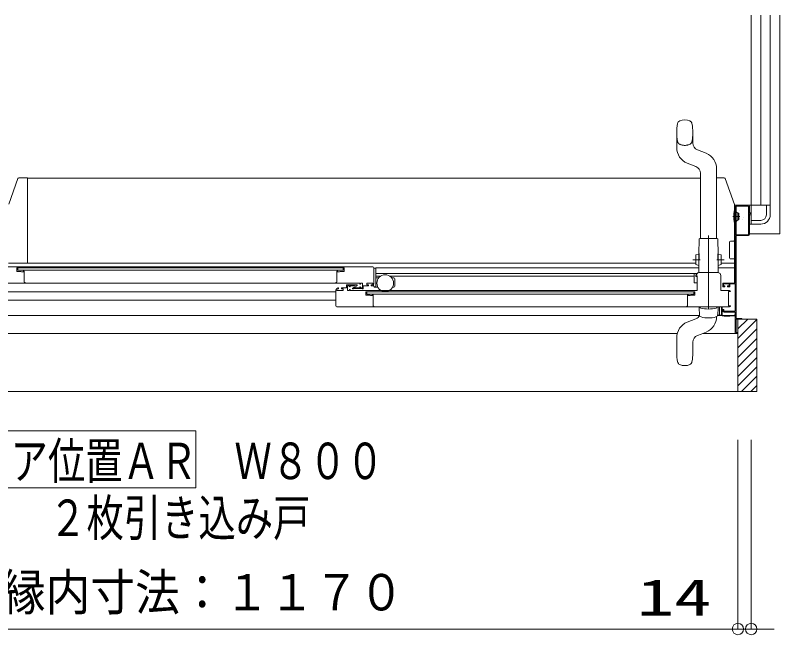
# Model space of a CAD drawing. Units: millimetres on the paper. Extents: x -305 to 305, y -152 to 152.
# Drawn here: x -162.2 to -121.93, y -42.3 to -9.68 of the extents above; entities that cross this region are included whole.
import ezdxf
from ezdxf.enums import TextEntityAlignment as Align

# ---------------------------------------------------------------- set-up
doc = ezdxf.new("R2010")
doc.units = ezdxf.units.MM
for name, pattern in [('DASHED2', [3, 2, -1]), ('LONG_CHAIN', [21, 18, -1, 1, -1]), ('LONG_DOUBLE_CHAIN', [21.8, 18, -1, 0.6, -0.6, 0.6, -1])]:
    doc.linetypes.add(name, pattern=pattern)
doc.layers.add('0-0_0', color=7, linetype='Continuous', lineweight=9)
doc.layers.add('0-1_VIEW0001', color=7, linetype='Continuous', lineweight=9)
doc.styles.add('ＭＳ ゴシック', font='')
doc.styles.get('ＭＳ ゴシック').set_extended_font_data('MS Gothic')

# ---------------------------------------------------------------- blocks, each defined once
blk = doc.blocks.new('_ORIGIN')
at = {"layer": '0-0_0'}
blk.add_line((0, 0), (-1, 0), dxfattribs=at)
blk.add_circle((0, 0), 0.5, dxfattribs=at)

msp = doc.modelspace()

# ---------------------------------------------------------------- linework, layer by layer
at = {"layer": '0-0_0'}
for p, q in [((-124.134, -32.037), (-124.134, -41.996)), ((-123.434, -32.037), (-123.434, -41.996)), ((-124.734, -41.996), (-182.029, -41.996)), ((-124.734, -41.996), (-125.334, -41.996)), ((-123.434, -41.996), (-124.134, -41.996)), ((-122.834, -41.996), (-122.234, -41.996))]:
    msp.add_line(p, q, dxfattribs=at)
msp.add_lwpolyline([(-124.134, -32.037), (-124.134, -41.996), (-129.382, -41.996)], dxfattribs=at)
at = {"layer": '0-1_VIEW0001'}
for p, q in [((-123.434, -20.677), (-123.434, -9.677)), ((-122.934, -19.677), (-122.934, -9.677)), ((-122.434, -19.677), (-122.434, -9.677)), ((-122.434, -9.677), (-122.434, -19.677)), ((-162.543, -19.626), (-162.061, -18.275)), ((-162.014, -18.242), (-161.549, -18.242)), ((-161.549, -19.953), (-161.549, -18.242)), ((-124.319, -21.525), (-124.319, -19.642)), ((-122.434, -19.677), (-124.319, -19.677)), ((-124.319, -19.677), (-123.584, -19.677)), ((-124.219, -19.722), (-123.594, -19.722)), ((-123.534, -19.727), (-123.534, -20.077)), ((-122.834, -19.677), (-122.434, -19.677)), ((-122.634, -19.677), (-122.634, -20.177)), ((-122.434, -19.677), (-122.434, -20.177)), ((-161.549, -22.699), (-161.549, -19.955)), ((-124.322, -19.977), (-124.309, -19.977)), ((-124.284, -19.977), (-124.304, -19.977)), ((-124.269, -20.059), (-124.25, -20.059)), ((-124.234, -21.217), (-124.234, -19.737)), ((-124.134, -20.102), (-124.213, -20.042)), ((-124.134, -20.452), (-124.134, -20.102)), ((-124.084, -20.102), (-124.134, -20.102)), ((-124.084, -20.102), (-124.084, -20.452)), ((-123.579, -19.737), (-123.579, -21.217)), ((-123.534, -20.077), (-123.459, -20.077)), ((-123.534, -20.117), (-123.534, -21.227)), ((-124.269, -20.494), (-124.25, -20.494)), ((-124.134, -20.452), (-124.213, -20.511)), ((-124.084, -20.452), (-124.134, -20.452)), ((-123.434, -20.177), (-123.534, -20.177)), ((-123.434, -20.677), (-123.434, -20.277)), ((-122.934, -20.477), (-123.434, -20.477)), ((-124.284, -20.577), (-124.304, -20.577)), ((-123.434, -20.677), (-123.534, -20.677)), ((-123.534, -20.677), (-123.434, -20.677)), ((-123.434, -20.677), (-122.934, -20.677)), ((-123.594, -21.232), (-124.219, -21.232)), ((-124.584, -22.452), (-124.584, -21.615)), ((-124.369, -21.566), (-124.534, -21.566)), ((-124.307, -23.777), (-124.307, -21.505)), ((-124.307, -22.502), (-124.535, -22.502)), ((-163.434, -22.927), (-143.359, -22.927)), ((-161.549, -22.727), (-161.549, -22.699)), ((-162.114, -22.992), (-162.114, -23.152)), ((-144.889, -22.982), (-162.104, -22.982)), ((-162.104, -23.162), (-161.924, -23.162)), ((-162.064, -23.107), (-162.064, -22.982)), ((-162.064, -23.107), (-144.929, -23.107)), ((-161.905, -23.165), (-161.867, -23.181)), ((-161.861, -23.182), (-161.789, -23.182)), ((-161.764, -23.157), (-161.764, -23.152)), ((-161.754, -23.142), (-161.753, -23.142)), ((-161.746, -23.144), (-161.731, -23.152)), ((-161.724, -23.165), (-161.724, -23.732)), ((-145.269, -23.165), (-145.269, -23.732)), ((-145.269, -23.177), (-145.269, -23.202)), ((-145.248, -23.144), (-145.262, -23.153)), ((-145.239, -23.142), (-145.24, -23.142)), ((-145.229, -23.157), (-145.229, -23.152)), ((-145.132, -23.182), (-145.204, -23.182)), ((-145.088, -23.165), (-145.127, -23.181)), ((-144.889, -23.162), (-145.07, -23.162)), ((-144.929, -22.982), (-144.929, -23.107)), ((-144.879, -22.992), (-144.879, -23.152)), ((-143.309, -23.817), (-143.309, -22.977)), ((-143.239, -22.992), (-143.284, -22.992)), ((-143.214, -23.962), (-143.214, -22.978)), ((-161.714, -23.742), (-161.694, -23.742)), ((-161.684, -23.752), (-161.684, -23.762)), ((-145.309, -23.752), (-145.309, -23.762)), ((-145.279, -23.742), (-145.299, -23.742)), ((-143.046, -23.497), (-143.214, -23.497)), ((-142.966, -23.422), (-143.209, -23.422)), ((-126.434, -23.422), (-142.462, -23.422)), ((-142.264, -23.497), (-142.382, -23.497)), ((-142.214, -23.937), (-142.214, -23.547)), ((-126.344, -23.437), (-126.284, -23.437)), ((-126.319, -23.402), (-126.299, -23.402)), ((-126.284, -23.417), (-126.284, -24.162)), ((-163.643, -23.777), (-144.059, -23.777)), ((-145.309, -24.977), (-145.309, -24.137)), ((-145.209, -24.037), (-145.179, -24.037)), ((-145.179, -24.077), (-145.209, -24.077)), ((-145.169, -24.042), (-145.169, -24.067)), ((-145.169, -24.047), (-145.169, -24.067)), ((-144.934, -24.177), (-144.934, -24.077)), ((-144.934, -24.152), (-144.934, -24.092)), ((-144.434, -24.063), (-144.434, -24.067)), ((-144.419, -24.082), (-144.404, -24.082)), ((-144.385, -24.067), (-143.934, -24.067)), ((-144.251, -23.937), (-144.324, -23.937)), ((-144.074, -24.027), (-144.269, -24.027)), ((-144.192, -23.905), (-144.244, -23.935)), ((-144.059, -23.787), (-144.059, -23.827)), ((-144.059, -24.002), (-144.059, -24.012)), ((-144.049, -23.837), (-144.029, -23.837)), ((-144.019, -23.827), (-144.019, -23.787)), ((-144.019, -24.012), (-144.019, -24.002)), ((-144.009, -23.777), (-143.929, -23.777)), ((-143.929, -24.027), (-144.004, -24.027)), ((-143.914, -23.792), (-143.914, -24.012)), ((-143.914, -24.082), (-143.894, -24.082)), ((-143.869, -24.057), (-143.869, -23.932)), ((-143.854, -23.917), (-143.609, -23.917)), ((-143.684, -23.862), (-143.684, -23.802)), ((-143.609, -23.877), (-143.669, -23.877)), ((-143.659, -23.777), (-143.384, -23.777)), ((-143.599, -23.907), (-143.599, -23.887)), ((-143.449, -23.887), (-143.449, -23.907)), ((-143.409, -23.877), (-143.439, -23.877)), ((-143.439, -23.917), (-143.409, -23.917)), ((-143.434, -23.927), (-143.329, -23.927)), ((-143.359, -23.802), (-143.359, -23.827)), ((-143.304, -23.962), (-143.304, -23.952)), ((-143.239, -23.987), (-143.279, -23.987)), ((-143.239, -23.987), (-143.101, -23.987)), ((-142.328, -23.987), (-142.264, -23.987)), ((-126.409, -23.774), (-126.284, -23.774)), ((-124.559, -23.827), (-124.559, -23.977)), ((-182.364, -24.242), (-145.309, -24.242)), ((-145.309, -24.414), (-145.309, -24.434)), ((-126.299, -24.177), (-144.559, -24.177)), ((-143.739, -24.232), (-126.404, -24.232)), ((-143.689, -24.357), (-143.689, -24.232)), ((-143.689, -24.357), (-126.454, -24.357)), ((-143.53, -24.415), (-143.492, -24.431)), ((-143.486, -24.432), (-143.414, -24.432)), ((-143.389, -24.407), (-143.389, -24.402)), ((-143.379, -24.392), (-143.378, -24.392)), ((-143.371, -24.394), (-143.356, -24.403)), ((-143.349, -24.415), (-143.349, -24.982)), ((-126.773, -24.394), (-126.787, -24.403)), ((-126.764, -24.392), (-126.765, -24.392)), ((-126.754, -24.407), (-126.754, -24.402)), ((-126.657, -24.432), (-126.729, -24.432)), ((-126.613, -24.415), (-126.652, -24.431)), ((-126.414, -24.412), (-126.595, -24.412)), ((-126.454, -24.357), (-126.454, -24.232)), ((-126.404, -24.232), (-126.404, -24.402)), ((-124.574, -24.177), (-125.034, -24.177)), ((-125.004, -24.182), (-125.004, -24.182)), ((-145.309, -24.672), (-182.264, -24.672)), ((-124.574, -25.027), (-145.259, -25.027)), ((-143.339, -24.992), (-143.319, -24.992)), ((-143.309, -25.002), (-143.309, -25.027)), ((-126.184, -25.027), (-126.184, -25.102)), ((-126.184, -25.102), (-126.166, -25.449)), ((-125.202, -25.449), (-125.184, -25.102)), ((-125.184, -25.102), (-125.184, -25.027)), ((-125.004, -25.462), (-125.004, -25.027)), ((-124.957, -25.027), (-124.957, -25.507)), ((-124.859, -25.252), (-124.284, -25.252)), ((-182.434, -25.487), (-126.155, -25.487)), ((-126.806, -25.839), (-126.346, -25.657)), ((-126.075, -25.562), (-126.076, -25.563)), ((-125.21, -25.487), (-124.309, -25.487)), ((-125.206, -25.474), (-125.104, -25.474)), ((-124.957, -25.507), (-124.859, -25.526)), ((-124.854, -25.527), (-124.557, -25.527)), ((-124.557, -25.507), (-124.332, -25.507)), ((-124.557, -25.527), (-124.557, -25.507)), ((-124.307, -25.482), (-124.307, -25.447)), ((-123.134, -25.677), (-124.234, -25.677)), ((-124.234, -25.677), (-124.234, -26.377)), ((-123.949, -25.677), (-124.219, -25.677)), ((-124.134, -29.497), (-124.134, -25.677)), ((-124.134, -26.197), (-123.614, -25.677)), ((-124.134, -26.697), (-123.134, -25.697)), ((-123.134, -29.497), (-123.134, -25.677)), ((-182.434, -26.427), (-127.33, -26.427)), ((-126.272, -26.542), (-126.069, -26.462)), ((-124.134, -26.429), (-125.988, -26.429)), ((-124.234, -26.377), (-124.134, -26.377)), ((-124.134, -27.197), (-123.134, -26.197)), ((-124.134, -26.392), (-124.134, -26.412)), ((-127.359, -27.452), (-127.359, -26.653)), ((-126.509, -26.891), (-126.509, -27.452)), ((-124.134, -27.697), (-123.134, -26.697)), ((-124.134, -28.197), (-123.134, -27.197)), ((-124.134, -28.692), (-123.134, -27.692)), ((-124.134, -29.187), (-123.134, -28.187)), ((-123.95, -29.497), (-123.134, -28.682)), ((-123.455, -29.497), (-123.134, -29.177)), ((-183.609, -29.497), (-123.134, -29.497)), ((-164.696, -31.56), (-152.696, -31.56)), ((-152.696, -34.56), (-152.696, -31.56)), ((-164.696, -34.56), (-152.696, -34.56))]:
    msp.add_line(p, q, dxfattribs=at)
at = {"layer": '0-1_VIEW0001', "linetype": 'LONG_DOUBLE_CHAIN'}
for p, q in [((-121.934, -9.677), (-121.934, -21.177)), ((-124.404, -20.277), (-124.036, -20.277)), ((-123.534, -21.177), (-121.934, -21.177))]:
    msp.add_line(p, q, dxfattribs=at)
at = {"layer": '0-1_VIEW0001', "color": 5}
for p, q in [((-127.36, -15.852), (-127.36, -16.651)), ((-126.51, -15.852), (-126.51, -16.413)), ((-125.813, -16.944), (-126.273, -16.762)), ((-126.347, -17.647), (-126.807, -17.465)), ((-126.11, -21.427), (-126.11, -17.996)), ((-125.26, -21.427), (-125.26, -17.758)), ((-126.11, -18.252), (-161.549, -18.252)), ((-124.854, -18.242), (-125.26, -18.242)), ((-124.319, -19.642), (-124.807, -18.275)), ((-126.191, -22.227), (-126.185, -21.477)), ((-126.135, -21.427), (-125.235, -21.427)), ((-125.185, -21.477), (-125.178, -22.234)), ((-126.352, -22.3), (-126.356, -22.8)), ((-126.197, -22.252), (-126.352, -22.3)), ((-126.202, -22.877), (-126.196, -22.227)), ((-126.196, -22.227), (-126.181, -22.227)), ((-126.187, -22.877), (-126.181, -22.227)), ((-125.183, -22.869), (-125.189, -22.234)), ((-125.189, -22.234), (-125.173, -22.234)), ((-125.168, -22.869), (-125.173, -22.234)), ((-125.173, -22.252), (-125.018, -22.3)), ((-125.018, -22.3), (-125.013, -22.8)), ((-126.356, -22.727), (-162.549, -22.727)), ((-126.202, -22.852), (-126.356, -22.8)), ((-126.202, -22.877), (-126.187, -22.877)), ((-126.2, -23.227), (-126.197, -22.877)), ((-125.168, -22.869), (-125.183, -22.869)), ((-125.173, -22.869), (-125.17, -23.227)), ((-125.168, -22.852), (-125.013, -22.8)), ((-124.307, -22.727), (-125.014, -22.727)), ((-143.209, -22.978), (-126.198, -22.978)), ((-143.209, -23.282), (-126.429, -23.282)), ((-126.434, -23.297), (-126.434, -23.752)), ((-126.409, -23.274), (-126.307, -23.274)), ((-125.184, -23.227), (-126.185, -23.227)), ((-125.186, -23.227), (-125.184, -23.227)), ((-125.172, -22.978), (-124.307, -22.978)), ((-126.344, -23.437), (-126.344, -23.377)), ((-126.334, -23.377), (-126.334, -23.387)), ((-125.034, -24.177), (-125.034, -23.377)), ((-126.07, -26.462), (-125.813, -26.36))]:
    msp.add_line(p, q, dxfattribs=at)
at = {"layer": '0-1_VIEW0001', "color": 2}
for p, q in [((-124.078, -19.954), (-124.078, -19.954)), ((-124.033, -20.396), (-124.033, -20.396)), ((-123.896, -20.445), (-123.896, -20.445)), ((-123.863, -20.314), (-123.864, -20.314))]:
    msp.add_line(p, q, dxfattribs=at)
at = {"layer": '0-1_VIEW0001', "color": 5, "linetype": 'LONG_CHAIN'}
for p, q in [((-125.685, -25.158), (-125.685, -21.266)), ((-125.685, -25.158), (-125.685, -21.266)), ((-125.685, -25.158), (-125.685, -21.439)), ((-125.685, -25.158), (-125.685, -21.439)), ((-126.116, -22.553), (-126.504, -22.549)), ((-125.254, -22.553), (-124.865, -22.549))]:
    msp.add_line(p, q, dxfattribs=at)
at = {"layer": '0-1_VIEW0001'}
for points in [[(-161.774, -18.242), (-161.773, -18.242), (-161.772, -18.242), (-161.77, -18.243)], [(-124.559, -23.977), (-124.679, -23.977), (-124.679, -23.927), (-124.604, -23.927), (-124.604, -23.827), (-124.889, -23.827), (-124.889, -23.927), (-124.829, -23.927), (-124.829, -23.977), (-124.934, -23.977), (-124.934, -23.777), (-124.284, -23.777), (-124.284, -19.677)], [(-123.584, -19.677), (-123.549, -19.692), (-123.534, -19.727)], [(-123.459, -20.077), (-123.459, -20.117), (-123.534, -20.117)], [(-123.584, -21.277), (-124.229, -21.277), (-124.229, -25.637), (-123.934, -25.637), (-123.934, -25.677)], [(-123.534, -21.227), (-123.549, -21.262), (-123.584, -21.277)], [(-124.369, -21.566), (-124.367, -21.565), (-124.36, -21.565), (-124.348, -21.563), (-124.336, -21.557), (-124.327, -21.548), (-124.321, -21.537), (-124.32, -21.529), (-124.319, -21.525)], [(-143.309, -22.977), (-143.324, -22.942), (-143.359, -22.927)], [(-145.262, -23.153), (-145.267, -23.158), (-145.269, -23.165)], [(-145.24, -23.142), (-145.244, -23.142), (-145.248, -23.144)], [(-145.229, -23.152), (-145.232, -23.145), (-145.239, -23.142)], [(-145.204, -23.182), (-145.222, -23.175), (-145.229, -23.157)], [(-145.127, -23.181), (-145.129, -23.182), (-145.132, -23.182)], [(-145.07, -23.162), (-145.079, -23.163), (-145.088, -23.165)], [(-144.889, -22.982), (-144.882, -22.985), (-144.879, -22.992)], [(-144.879, -23.152), (-144.882, -23.159), (-144.889, -23.162)], [(-145.299, -23.742), (-145.306, -23.745), (-145.309, -23.752)], [(-145.269, -23.732), (-145.272, -23.739), (-145.279, -23.742)], [(-126.299, -23.402), (-126.289, -23.406), (-126.284, -23.417)], [(-145.309, -23.762), (-145.305, -23.773), (-145.294, -23.777)], [(-145.309, -24.137), (-145.28, -24.066), (-145.209, -24.037)], [(-145.209, -24.077), (-145.245, -24.092), (-145.259, -24.127)], [(-145.259, -24.127), (-145.259, -24.177), (-144.934, -24.177)], [(-145.179, -24.037), (-145.172, -24.04), (-145.169, -24.047)], [(-145.169, -24.067), (-145.172, -24.074), (-145.179, -24.077)], [(-144.934, -24.077), (-145.019, -24.077), (-145.019, -24.037), (-144.749, -24.037), (-144.749, -23.877), (-144.199, -23.877)], [(-144.599, -23.952), (-144.599, -23.917), (-144.704, -23.917), (-144.704, -24.177), (-144.599, -24.177), (-144.599, -24.117), (-144.559, -24.117), (-144.559, -24.177)], [(-144.559, -23.952), (-144.579, -23.972), (-144.599, -23.952)], [(-144.344, -23.917), (-144.559, -23.917), (-144.559, -23.952)], [(-144.427, -24.05), (-144.432, -24.056), (-144.434, -24.063)], [(-144.434, -24.067), (-144.43, -24.078), (-144.419, -24.082)], [(-144.292, -24.017), (-144.369, -24.017), (-144.427, -24.05)], [(-144.404, -24.082), (-144.398, -24.08), (-144.395, -24.074), (-144.391, -24.069), (-144.385, -24.067)], [(-144.324, -23.937), (-144.331, -23.934), (-144.334, -23.927), (-144.337, -23.92), (-144.344, -23.917)], [(-144.269, -24.027), (-144.275, -24.026), (-144.28, -24.022), (-144.285, -24.018), (-144.292, -24.017)], [(-144.244, -23.935), (-144.247, -23.936), (-144.251, -23.937)], [(-144.199, -23.877), (-144.185, -23.888), (-144.192, -23.905)], [(-144.059, -24.012), (-144.064, -24.023), (-144.074, -24.027)], [(-144.069, -23.777), (-144.062, -23.78), (-144.059, -23.787)], [(-144.059, -23.827), (-144.056, -23.834), (-144.049, -23.837)], [(-144.019, -24.002), (-144.039, -23.982), (-144.059, -24.002)], [(-144.029, -23.837), (-144.022, -23.834), (-144.019, -23.827)], [(-144.019, -23.787), (-144.016, -23.78), (-144.009, -23.777)], [(-144.004, -24.027), (-144.015, -24.023), (-144.019, -24.012)], [(-143.934, -24.067), (-143.927, -24.069), (-143.924, -24.074)], [(-143.929, -23.777), (-143.919, -23.781), (-143.914, -23.792)], [(-143.914, -24.012), (-143.919, -24.023), (-143.929, -24.027)], [(-143.924, -24.074), (-143.92, -24.08), (-143.914, -24.082)], [(-143.894, -24.082), (-143.877, -24.075), (-143.869, -24.057)], [(-143.869, -23.932), (-143.865, -23.921), (-143.854, -23.917)], [(-143.684, -23.802), (-143.677, -23.784), (-143.659, -23.777)], [(-143.669, -23.877), (-143.68, -23.873), (-143.684, -23.862)], [(-143.599, -23.887), (-143.602, -23.88), (-143.609, -23.877)], [(-143.609, -23.917), (-143.602, -23.914), (-143.599, -23.907)], [(-143.439, -23.877), (-143.446, -23.88), (-143.449, -23.887)], [(-143.449, -23.907), (-143.446, -23.914), (-143.439, -23.917)], [(-143.409, -23.917), (-143.338, -23.888), (-143.309, -23.817)], [(-143.359, -23.827), (-143.374, -23.862), (-143.409, -23.877)], [(-143.384, -23.777), (-143.367, -23.784), (-143.359, -23.802)], [(-124.284, -25.252), (-124.284, -23.827), (-124.559, -23.827)], [(-143.739, -24.232), (-143.739, -24.412), (-143.549, -24.412)], [(-143.549, -24.412), (-143.539, -24.413), (-143.53, -24.415)], [(-143.492, -24.431), (-143.489, -24.432), (-143.486, -24.432)], [(-143.414, -24.432), (-143.397, -24.425), (-143.389, -24.407)], [(-143.389, -24.402), (-143.386, -24.395), (-143.379, -24.392)], [(-143.378, -24.392), (-143.374, -24.392), (-143.371, -24.394)], [(-143.356, -24.403), (-143.351, -24.408), (-143.349, -24.415)], [(-126.794, -24.415), (-126.794, -24.992), (-126.834, -24.992), (-126.834, -25.027)], [(-126.787, -24.403), (-126.792, -24.408), (-126.794, -24.415)], [(-126.765, -24.392), (-126.769, -24.392), (-126.773, -24.394)], [(-126.754, -24.402), (-126.757, -24.395), (-126.764, -24.392)], [(-126.729, -24.432), (-126.747, -24.425), (-126.754, -24.407)], [(-126.652, -24.431), (-126.654, -24.432), (-126.657, -24.432)], [(-126.595, -24.412), (-126.604, -24.413), (-126.613, -24.415)], [(-126.404, -24.402), (-126.407, -24.409), (-126.414, -24.412)], [(-126.284, -24.162), (-126.289, -24.173), (-126.299, -24.177)], [(-124.544, -24.977), (-124.634, -24.977), (-124.634, -24.227), (-124.544, -24.227)], [(-124.544, -24.227), (-124.537, -24.224), (-124.534, -24.217), (-124.546, -24.189), (-124.574, -24.177)], [(-145.259, -25.027), (-145.295, -25.012), (-145.309, -24.977)], [(-143.349, -24.982), (-143.346, -24.989), (-143.339, -24.992)], [(-143.319, -24.992), (-143.312, -24.995), (-143.309, -25.002)], [(-125.104, -25.027), (-125.104, -25.477), (-125.019, -25.477)], [(-124.934, -25.227), (-124.934, -25.177), (-124.884, -25.177), (-124.884, -25.227)], [(-124.859, -25.302), (-124.912, -25.28), (-124.934, -25.227)], [(-124.884, -25.227), (-124.877, -25.245), (-124.859, -25.252)], [(-124.284, -26.429), (-124.284, -25.302), (-124.859, -25.302)], [(-124.574, -25.027), (-124.546, -25.015), (-124.534, -24.987), (-124.537, -24.98), (-124.544, -24.977)]]:
    msp.add_lwpolyline(points, dxfattribs=at)
at = {"layer": '0-1_VIEW0001', "color": 5}
for points in [[(-125.034, -23.377), (-125.078, -23.271), (-125.184, -23.227)], [(-126.334, -23.387), (-126.33, -23.398), (-126.319, -23.402)]]:
    msp.add_lwpolyline(points, dxfattribs=at)
at = {"layer": '0-1_VIEW0001'}
msp.add_circle((-142.714, -23.782), 0.438, dxfattribs=at)
at = {"layer": '0-1_VIEW0001', "color": 5}
for centre, radius, start, end in [((-127.117, -15.418), 0.2, 115.34, 168.6588), ((-126.935, -15.802), 0.625, 64.66, 115.34), ((-126.753, -15.418), 0.2, 11.3412, 64.66), ((-124.953, -15.852), 2.408, 168.6588, 180), ((-128.918, -15.852), 2.408, 360, 11.3412), ((-126.135, -16.413), 0.375, 180, 248.3964), ((-126.485, -16.651), 0.875, 180, 248.3964), ((-126.135, -17.758), 0.875, 0, 68.3964), ((-126.485, -17.996), 0.375, 0, 68.3964), ((-124.854, -18.292), 0.05, 19.6538, 90), ((-126.135, -21.477), 0.05, 90, 180), ((-125.235, -21.477), 0.05, 0, 90), ((-126.409, -23.299), 0.025, 90, 180), ((-126.409, -23.299), 0.025, 90, 180), ((-126.184, -23.377), 0.16, 140.1616, 180), ((-126.184, -23.377), 0.15, 89.548, 180), ((-126.081, -25.061), 0.0485, 177.5028, 257.3444), ((-125.685, -22.823), 2.321, 259.9146, 280.0854), ((-125.289, -25.061), 0.0485, 282.6556, 2.4972), ((-126.135, -25.546), 0.875, 291.6036, 0)]:
    msp.add_arc(centre, radius, start, end, dxfattribs=at)
at = {"layer": '0-1_VIEW0001', "color": 5, "linetype": 'DASHED2'}
for centre, radius, start, end in [((-124.953, -15.852), 2.408, 180, 191.3412), ((-128.918, -15.852), 2.408, 348.6588, 360), ((-127.117, -16.286), 0.2, 191.3412, 244.66), ((-126.935, -15.902), 0.625, 244.66, 295.34), ((-126.753, -16.286), 0.2, 295.34, 348.6588)]:
    msp.add_arc(centre, radius, start, end, dxfattribs=at)
at = {"layer": '0-1_VIEW0001'}
for centre, radius, start, end in [((-162.014, -18.292), 0.05, 90, 160.3462), ((-124.219, -19.737), 0.015, 90, 180), ((-123.594, -19.737), 0.015, 0, 90), ((-123.056, -20.277), 1.303, 167.576, 192.424), ((-124.304, -20.002), 0.025, 90, 167.576), ((-124.269, -20.044), 0.015, 180, 270), ((-124.25, -20.044), 0.015, 270, 340.5288), ((-124.222, -20.054), 0.015, 52.8391, 160.5288), ((-124.269, -20.509), 0.015, 90, 180), ((-124.25, -20.509), 0.015, 19.4712, 90), ((-124.222, -20.499), 0.015, 199.4712, 307.1608), ((-122.934, -20.177), 0.5, 270, 0), ((-122.934, -20.177), 0.3, 270, 0), ((-124.304, -20.552), 0.025, 192.424, 270), ((-124.219, -21.217), 0.015, 180, 270), ((-123.594, -21.217), 0.015, 270, 0), ((-124.534, -21.616), 0.05, 90, 180), ((-124.534, -22.452), 0.05, 180, 270), ((-162.104, -22.992), 0.01, 90, 180), ((-162.104, -23.152), 0.01, 180, 270), ((-161.924, -23.212), 0.05, 68.1986, 90), ((-161.861, -23.167), 0.015, 248.1986, 270), ((-161.789, -23.157), 0.025, 270, 0), ((-161.754, -23.152), 0.01, 90, 180), ((-161.753, -23.157), 0.015, 59.0362, 90), ((-161.739, -23.165), 0.015, 0, 59.0362), ((-143.284, -22.977), 0.015, 180, 270), ((-143.239, -23.017), 0.025, 0, 90), ((-161.714, -23.732), 0.01, 180, 270), ((-161.694, -23.752), 0.01, 0, 90), ((-142.264, -23.547), 0.05, 0, 90), ((-126.409, -23.749), 0.025, 180, 270), ((-126.409, -23.749), 0.025, 180, 270), ((-161.699, -23.762), 0.015, 270, 0), ((-143.329, -23.952), 0.025, 0, 90), ((-143.279, -23.962), 0.025, 180, 270), ((-143.239, -23.962), 0.025, 270, 0), ((-142.264, -23.937), 0.05, 270, 0), ((-126.484, -25.308), 0.375, 291.6036, 330.896), ((-126.041, -25.443), 0.125, 183.001, 254.0572), ((-125.684, -24.196), 1.421, 254.0189, 285.983), ((-125.327, -25.443), 0.125, 285.9462, 356.9989), ((-125.019, -25.462), 0.015, 270, 0), ((-124.854, -25.502), 0.025, 258.6901, 270), ((-124.332, -25.482), 0.025, 270, 0), ((-126.484, -26.653), 0.875, 111.6036, 180), ((-126.134, -26.891), 0.375, 111.6036, 180), ((-124.952, -27.452), 2.408, 180, 191.3412), ((-128.917, -27.452), 2.408, 348.6588, 0), ((-127.116, -27.886), 0.2, 191.3412, 244.66), ((-126.934, -27.502), 0.625, 244.66, 295.34), ((-126.752, -27.886), 0.2, 295.34, 348.6588)]:
    msp.add_arc(centre, radius, start, end, dxfattribs=at)
at = {"layer": '0-1_VIEW0001', "color": 2}
msp.add_arc((-125.685, -22.823), 2.321, 259.9146, 280.0854, dxfattribs=at)

# ---------------------------------------------------------------- block references
at = {"layer": '0-0_0', "xscale": 0.6, "yscale": 0.6}
msp.add_blockref('_ORIGIN', (-124.134, -41.996), dxfattribs=at)
msp.add_blockref('_ORIGIN', (-124.134, -41.996), dxfattribs=at)
at = {"layer": '0-0_0', "xscale": 0.6, "yscale": 0.6, "rotation": 180}
msp.add_blockref('_ORIGIN', (-123.434, -41.996), dxfattribs=at)

# ---------------------------------------------------------------- texts
at = {"layer": '0-0_0', "style": 'ＭＳ ゴシック'}
for s, width, p in [('額縁内寸法：１１７０', 0.9, (-165.323, -41.594)), ('14', 1.5, (-129.453, -41.866))]:
    msp.add_text(s, height=1.921, dxfattribs=dict(at, width=width)).set_placement(p, align=Align.BOTTOM_LEFT)
at = {"layer": '0-1_VIEW0001', "style": 'ＭＳ ゴシック', "width": 0.75}
for s, p in [('ドア位置ＡＲ\u3000Ｗ８００', (-164.411, -34.679)), ('２枚引き込み戸', (-160.411, -37.677))]:
    msp.add_text(s, height=1.921, dxfattribs=at).set_placement(p, align=Align.BOTTOM_LEFT)

doc.saveas('drawing.dxf')
